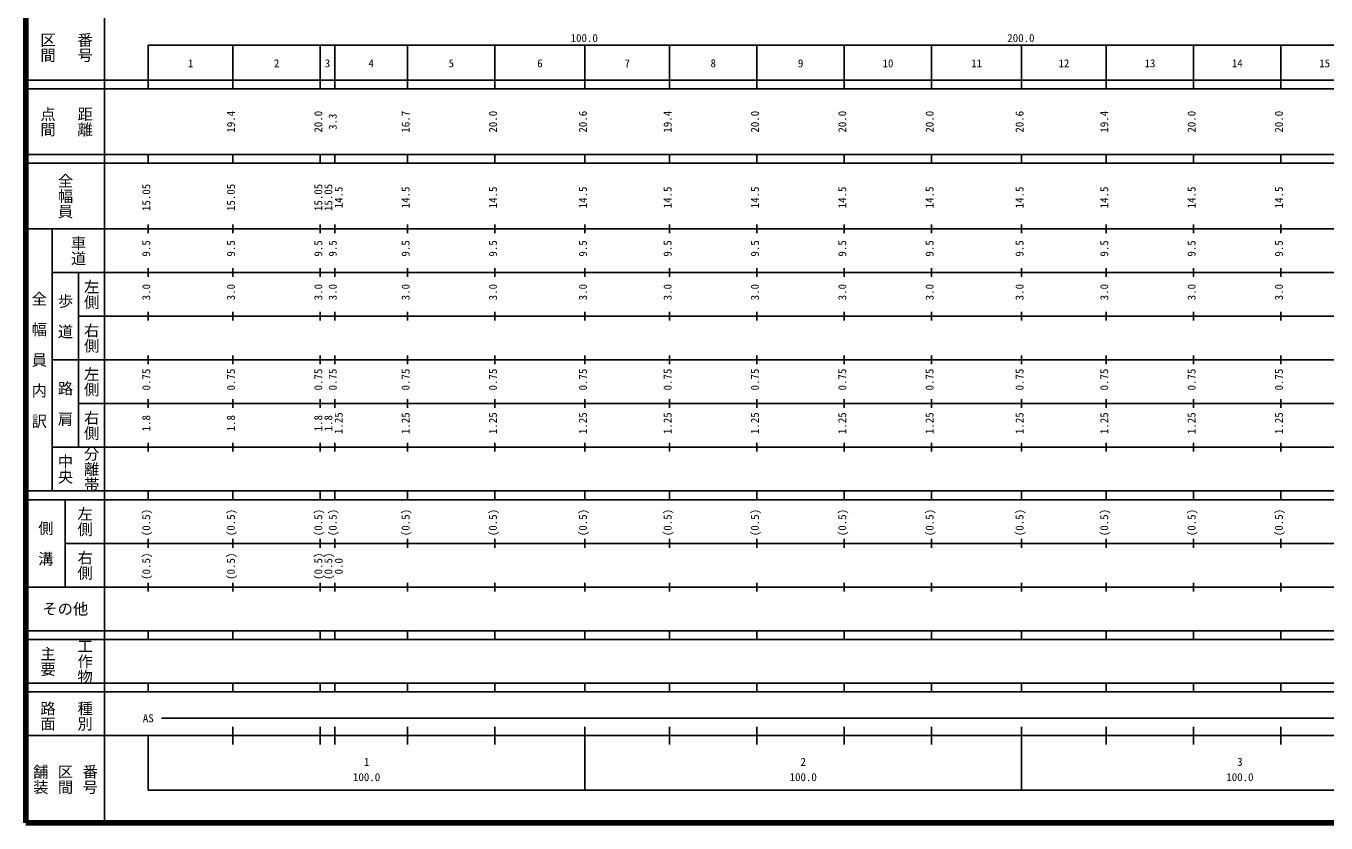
# Model space of a CAD drawing. Units: millimetres on the paper, enlarged 1000 times. Extents: x 40000 to 680000, y 20000 to 380000.
# Drawn here: x 40000 to 337721, y 20000 to 202409 of the extents above; entities that cross this region are included whole.
import ezdxf
from ezdxf.enums import TextEntityAlignment as Align

# ---------------------------------------------------------------- set-up
doc = ezdxf.new("R2010")
doc.units = ezdxf.units.MM
doc.header["$LTSCALE"] = 1000
doc.layers.add('M-TTL', color=2, linetype='Continuous', lineweight=140)
doc.layers.add('M-TTL-BAND', color=7, linetype='Continuous', lineweight=25)
doc.styles.add('@ＭＳ ゴシック', font='')
doc.styles.add('ＭＳ ゴシック', font='')
doc.styles.get('@ＭＳ ゴシック').set_extended_font_data('@MS Gothic')
doc.styles.get('ＭＳ ゴシック').set_extended_font_data('MS Gothic')

msp = doc.modelspace()

# ---------------------------------------------------------------- linework, layer by layer
at = {"layer": 'M-TTL'}
for p, q in [((40000, 380000), (40000, 20000)), ((40000, 20000), (680000, 20000))]:
    msp.add_line(p, q, dxfattribs=at)
at = {"layer": 'M-TTL-BAND'}
for p, q in [((58000, 370000), (58000, 20000)), ((68000, 198000), (579000, 198000)), ((68000, 198000), (68000, 188000)), ((87400, 188000), (87400, 198000)), ((107400, 188000), (107400, 198000)), ((110700, 188000), (110700, 198000)), ((127400, 188000), (127400, 198000)), ((147400, 188000), (147400, 198000)), ((168000, 188000), (168000, 198000)), ((187400, 188000), (187400, 198000)), ((207400, 188000), (207400, 198000)), ((227400, 188000), (227400, 198000)), ((247400, 188000), (247400, 198000)), ((268000, 188000), (268000, 198000)), ((287400, 188000), (287400, 198000)), ((307400, 188000), (307400, 198000)), ((327400, 188000), (327400, 198000)), ((40000, 190000), (579000, 190000)), ((40000, 188000), (579000, 188000)), ((40000, 173000), (579000, 173000)), ((68000, 171000), (68000, 173000)), ((87400, 171000), (87400, 173000)), ((107400, 171000), (107400, 173000)), ((110700, 171000), (110700, 173000)), ((127400, 171000), (127400, 173000)), ((147400, 171000), (147400, 173000)), ((168000, 171000), (168000, 173000)), ((187400, 171000), (187400, 173000)), ((207400, 171000), (207400, 173000)), ((227400, 171000), (227400, 173000)), ((247400, 171000), (247400, 173000)), ((268000, 171000), (268000, 173000)), ((287400, 171000), (287400, 173000)), ((307400, 171000), (307400, 173000)), ((327400, 171000), (327400, 173000)), ((40000, 171000), (579000, 171000)), ((40000, 156000), (579000, 156000)), ((46000, 96000), (46000, 156000)), ((68000, 155000), (68000, 157000)), ((87400, 155000), (87400, 157000)), ((107400, 155000), (107400, 157000)), ((110700, 155000), (110700, 157000)), ((127400, 155000), (127400, 157000)), ((147400, 155000), (147400, 157000)), ((168000, 155000), (168000, 157000)), ((187400, 155000), (187400, 157000)), ((207400, 155000), (207400, 157000)), ((227400, 155000), (227400, 157000)), ((247400, 155000), (247400, 157000)), ((268000, 155000), (268000, 157000)), ((287400, 155000), (287400, 157000)), ((307400, 155000), (307400, 157000)), ((327400, 155000), (327400, 157000)), ((46000, 146000), (579000, 146000)), ((52000, 146000), (52000, 106000)), ((68000, 145000), (68000, 147000)), ((87400, 145000), (87400, 147000)), ((107400, 145000), (107400, 147000)), ((110700, 145000), (110700, 147000)), ((127400, 145000), (127400, 147000)), ((147400, 145000), (147400, 147000)), ((168000, 145000), (168000, 147000)), ((187400, 145000), (187400, 147000)), ((207400, 145000), (207400, 147000)), ((227400, 145000), (227400, 147000)), ((247400, 145000), (247400, 147000)), ((268000, 145000), (268000, 147000)), ((287400, 145000), (287400, 147000)), ((307400, 145000), (307400, 147000)), ((327400, 145000), (327400, 147000)), ((68000, 135000), (68000, 137000)), ((87400, 135000), (87400, 137000)), ((107400, 135000), (107400, 137000)), ((110700, 135000), (110700, 137000)), ((127400, 135000), (127400, 137000)), ((147400, 135000), (147400, 137000)), ((168000, 135000), (168000, 137000)), ((187400, 135000), (187400, 137000)), ((207400, 135000), (207400, 137000)), ((227400, 135000), (227400, 137000)), ((247400, 135000), (247400, 137000)), ((268000, 135000), (268000, 137000)), ((287400, 135000), (287400, 137000)), ((307400, 135000), (307400, 137000)), ((327400, 135000), (327400, 137000)), ((52000, 136000), (579000, 136000)), ((46000, 126000), (579000, 126000)), ((68000, 125000), (68000, 127000)), ((87400, 125000), (87400, 127000)), ((107400, 125000), (107400, 127000)), ((110700, 125000), (110700, 127000)), ((127400, 125000), (127400, 127000)), ((147400, 125000), (147400, 127000)), ((168000, 125000), (168000, 127000)), ((187400, 125000), (187400, 127000)), ((207400, 125000), (207400, 127000)), ((227400, 125000), (227400, 127000)), ((247400, 125000), (247400, 127000)), ((268000, 125000), (268000, 127000)), ((287400, 125000), (287400, 127000)), ((307400, 125000), (307400, 127000)), ((327400, 125000), (327400, 127000)), ((68000, 115000), (68000, 117000)), ((87400, 115000), (87400, 117000)), ((107400, 115000), (107400, 117000)), ((110700, 115000), (110700, 117000)), ((127400, 115000), (127400, 117000)), ((147400, 115000), (147400, 117000)), ((168000, 115000), (168000, 117000)), ((187400, 115000), (187400, 117000)), ((207400, 115000), (207400, 117000)), ((227400, 115000), (227400, 117000)), ((247400, 115000), (247400, 117000)), ((268000, 115000), (268000, 117000)), ((287400, 115000), (287400, 117000)), ((307400, 115000), (307400, 117000)), ((327400, 115000), (327400, 117000)), ((52000, 116000), (579000, 116000)), ((46000, 106000), (579000, 106000)), ((68000, 105000), (68000, 107000)), ((87400, 105000), (87400, 107000)), ((107400, 105000), (107400, 107000)), ((110700, 105000), (110700, 107000)), ((127400, 105000), (127400, 107000)), ((147400, 105000), (147400, 107000)), ((168000, 105000), (168000, 107000)), ((187400, 105000), (187400, 107000)), ((207400, 105000), (207400, 107000)), ((227400, 105000), (227400, 107000)), ((247400, 105000), (247400, 107000)), ((268000, 105000), (268000, 107000)), ((287400, 105000), (287400, 107000)), ((307400, 105000), (307400, 107000)), ((327400, 105000), (327400, 107000)), ((40000, 96000), (579000, 96000)), ((68000, 94000), (68000, 96000)), ((87400, 94000), (87400, 96000)), ((107400, 94000), (107400, 96000)), ((110700, 94000), (110700, 96000)), ((127400, 94000), (127400, 96000)), ((147400, 94000), (147400, 96000)), ((168000, 94000), (168000, 96000)), ((187400, 94000), (187400, 96000)), ((207400, 94000), (207400, 96000)), ((227400, 94000), (227400, 96000)), ((247400, 94000), (247400, 96000)), ((268000, 94000), (268000, 96000)), ((287400, 94000), (287400, 96000)), ((307400, 94000), (307400, 96000)), ((327400, 94000), (327400, 96000)), ((40000, 94000), (579000, 94000)), ((49000, 94000), (49000, 74000)), ((49000, 84000), (579000, 84000)), ((68000, 83000), (68000, 85000)), ((87400, 83000), (87400, 85000)), ((107400, 83000), (107400, 85000)), ((110700, 83000), (110700, 85000)), ((127400, 83000), (127400, 85000)), ((147400, 83000), (147400, 85000)), ((168000, 83000), (168000, 85000)), ((187400, 83000), (187400, 85000)), ((207400, 83000), (207400, 85000)), ((227400, 83000), (227400, 85000)), ((247400, 83000), (247400, 85000)), ((268000, 83000), (268000, 85000)), ((287400, 83000), (287400, 85000)), ((307400, 83000), (307400, 85000)), ((327400, 83000), (327400, 85000)), ((68000, 73000), (68000, 75000)), ((87400, 73000), (87400, 75000)), ((107400, 73000), (107400, 75000)), ((110700, 73000), (110700, 75000)), ((127400, 73000), (127400, 75000)), ((147400, 73000), (147400, 75000)), ((168000, 73000), (168000, 75000)), ((187400, 73000), (187400, 75000)), ((207400, 73000), (207400, 75000)), ((227400, 73000), (227400, 75000)), ((247400, 73000), (247400, 75000)), ((268000, 73000), (268000, 75000)), ((287400, 73000), (287400, 75000)), ((307400, 73000), (307400, 75000)), ((327400, 73000), (327400, 75000)), ((40000, 74000), (579000, 74000)), ((40000, 64000), (579000, 64000)), ((68000, 62000), (68000, 64000)), ((87400, 62000), (87400, 64000)), ((107400, 62000), (107400, 64000)), ((110700, 62000), (110700, 64000)), ((127400, 62000), (127400, 64000)), ((147400, 62000), (147400, 64000)), ((168000, 62000), (168000, 64000)), ((187400, 62000), (187400, 64000)), ((207400, 62000), (207400, 64000)), ((227400, 62000), (227400, 64000)), ((247400, 62000), (247400, 64000)), ((268000, 62000), (268000, 64000)), ((287400, 62000), (287400, 64000)), ((307400, 62000), (307400, 64000)), ((327400, 62000), (327400, 64000)), ((40000, 62000), (579000, 62000)), ((40000, 52000), (579000, 52000)), ((68000, 50000), (68000, 52000)), ((87400, 50000), (87400, 52000)), ((107400, 50000), (107400, 52000)), ((110700, 50000), (110700, 52000)), ((127400, 50000), (127400, 52000)), ((147400, 50000), (147400, 52000)), ((168000, 50000), (168000, 52000)), ((187400, 50000), (187400, 52000)), ((207400, 50000), (207400, 52000)), ((227400, 50000), (227400, 52000)), ((247400, 50000), (247400, 52000)), ((268000, 50000), (268000, 52000)), ((287400, 50000), (287400, 52000)), ((307400, 50000), (307400, 52000)), ((327400, 50000), (327400, 52000)), ((40000, 50000), (579000, 50000)), ((71000, 44000), (565000, 44000)), ((87400, 38000), (87400, 42000)), ((107400, 38000), (107400, 42000)), ((110700, 38000), (110700, 42000)), ((127400, 38000), (127400, 42000)), ((147400, 38000), (147400, 42000)), ((168000, 27500), (168000, 42000)), ((187400, 38000), (187400, 42000)), ((207400, 38000), (207400, 42000)), ((227400, 38000), (227400, 42000)), ((247400, 38000), (247400, 42000)), ((268000, 27500), (268000, 42000)), ((287400, 38000), (287400, 42000)), ((307400, 38000), (307400, 42000)), ((327400, 38000), (327400, 42000)), ((40000, 40000), (579000, 40000)), ((68000, 40000), (68000, 27500)), ((68000, 27500), (579000, 27500))]:
    msp.add_line(p, q, dxfattribs=at)

# ---------------------------------------------------------------- texts
at = {"layer": 'M-TTL-BAND', "style": '@ＭＳ ゴシック'}
for s, p in [('区間', (45000, 197500)), ('番号', (53500, 197500)), ('点間', (45000, 180500)), ('距離', (53500, 180500)), ('全幅員', (49000, 163500)), ('車道', (52000, 151000)), ('左側', (55000, 141000)), ('全\u3000幅\u3000員\u3000内\u3000訳', (43000, 126000)), ('歩\u3000道', (49000, 136000)), ('右側', (55000, 131000)), ('左側', (55000, 121000)), ('路\u3000肩', (49000, 116000)), ('右側', (55000, 111000)), ('中央', (49000, 101000)), ('分離帯', (55000, 101000)), ('左側', (53500, 89000)), ('側\u3000溝', (44500, 84000)), ('右側', (53500, 79000)), ('主要', (45000, 57000)), ('工作物', (53500, 57000)), ('路面', (45000, 44500)), ('種別', (53500, 44500)), ('舗装', (43333, 30000)), ('区間', (49000, 30000)), ('番号', (54667, 30000))]:
    msp.add_text(s, height=2566, rotation=270, dxfattribs=at).set_placement(p, align=Align.MIDDLE_CENTER)
at = {"layer": 'M-TTL-BAND', "style": 'ＭＳ ゴシック'}
for s, p in [('100.0', (167844, 198195)), ('200.0', (267844, 198195)), ('1', (77700, 192405)), ('2', (97400, 192405)), ('3', (109050, 192405)), ('4', (119050, 192405)), ('5', (137400, 192405)), ('6', (157700, 192405)), ('7', (177700, 192405)), ('8', (197400, 192405)), ('9', (217400, 192405)), ('10', (237400, 192405)), ('11', (257700, 192405)), ('12', (277700, 192405)), ('13', (297400, 192405)), ('14', (317400, 192405)), ('15', (337400, 192405)), ('AS', (68000, 42500)), ('1', (118000, 32523)), ('2', (218000, 32523)), ('3', (318000, 32523)), ('100.0', (118000, 29033)), ('100.0', (218000, 29033)), ('100.0', (318000, 29033))]:
    msp.add_text(s, height=1833, dxfattribs=at).set_placement(p, align=Align.BOTTOM_CENTER)
for s, p in [('19.4', (88400, 180500)), ('20.0', (108400, 180500)), ('3.3', (111700, 180500)), ('16.7', (128400, 180500)), ('20.0', (148400, 180500)), ('20.6', (169000, 180500)), ('19.4', (188400, 180500)), ('20.0', (208400, 180500)), ('20.0', (228400, 180500)), ('20.0', (248400, 180500)), ('20.6', (269000, 180500)), ('19.4', (288400, 180500)), ('20.0', (308400, 180500)), ('20.0', (328400, 180500)), ('15.05', (69000, 163174)), ('15.05', (88400, 163174)), ('15.05', (108400, 163174)), ('15.05', (110700, 163174)), ('14.5', (113070, 163174)), ('14.5', (128400, 163174)), ('14.5', (148400, 163174)), ('14.5', (169000, 163174)), ('14.5', (188400, 163174)), ('14.5', (208400, 163174)), ('14.5', (228400, 163174)), ('14.5', (248400, 163174)), ('14.5', (269000, 163174)), ('14.5', (288400, 163174)), ('14.5', (308400, 163174)), ('14.5', (328400, 163174)), ('9.5', (69000, 151500)), ('9.5', (88400, 151500)), ('9.5', (108400, 151500)), ('9.5', (111700, 151500)), ('9.5', (128400, 151500)), ('9.5', (148400, 151500)), ('9.5', (169000, 151500)), ('9.5', (188400, 151500)), ('9.5', (208400, 151500)), ('9.5', (228400, 151500)), ('9.5', (248400, 151500)), ('9.5', (269000, 151500)), ('9.5', (288400, 151500)), ('9.5', (308400, 151500)), ('9.5', (328400, 151500)), ('3.0', (69000, 141500)), ('3.0', (88400, 141500)), ('3.0', (108400, 141500)), ('3.0', (111700, 141500)), ('3.0', (128400, 141500)), ('3.0', (148400, 141500)), ('3.0', (169000, 141500)), ('3.0', (188400, 141500)), ('3.0', (208400, 141500)), ('3.0', (228400, 141500)), ('3.0', (248400, 141500)), ('3.0', (269000, 141500)), ('3.0', (288400, 141500)), ('3.0', (308400, 141500)), ('3.0', (328400, 141500)), ('0.75', (69000, 121500)), ('0.75', (88400, 121500)), ('0.75', (108400, 121500)), ('0.75', (111700, 121500)), ('0.75', (128400, 121500)), ('0.75', (148400, 121500)), ('0.75', (169000, 121500)), ('0.75', (188400, 121500)), ('0.75', (208400, 121500)), ('0.75', (228400, 121500)), ('0.75', (248400, 121500)), ('0.75', (269000, 121500)), ('0.75', (288400, 121500)), ('0.75', (308400, 121500)), ('0.75', (328400, 121500)), ('1.8', (69000, 111500)), ('1.8', (88400, 111500)), ('1.8', (108400, 111500)), ('1.8', (110700, 111500)), ('1.25', (113070, 111500)), ('1.25', (128400, 111500)), ('1.25', (148400, 111500)), ('1.25', (169000, 111500)), ('1.25', (188400, 111500)), ('1.25', (208400, 111500)), ('1.25', (228400, 111500)), ('1.25', (248400, 111500)), ('1.25', (269000, 111500)), ('1.25', (288400, 111500)), ('1.25', (308400, 111500)), ('1.25', (328400, 111500)), ('(0.5)', (69000, 88764)), ('(0.5)', (88400, 88764)), ('(0.5)', (108400, 88764)), ('(0.5)', (111700, 88764)), ('(0.5)', (128400, 88764)), ('(0.5)', (148400, 88764)), ('(0.5)', (169000, 88764)), ('(0.5)', (188400, 88764)), ('(0.5)', (208400, 88764)), ('(0.5)', (228400, 88764)), ('(0.5)', (248400, 88764)), ('(0.5)', (269000, 88764)), ('(0.5)', (288400, 88764)), ('(0.5)', (308400, 88764)), ('(0.5)', (328400, 88764)), ('(0.5)', (69000, 78764)), ('(0.5)', (88400, 78764)), ('(0.5)', (108400, 78764)), ('(0.5)', (110700, 78764)), ('0.0', (113070, 78764))]:
    msp.add_text(s, height=1833, rotation=90, dxfattribs=at).set_placement(p, align=Align.BOTTOM_CENTER)
msp.add_text('その他', height=2566, dxfattribs=at).set_placement((49000, 69000), align=Align.MIDDLE_CENTER)

doc.saveas('drawing.dxf')
